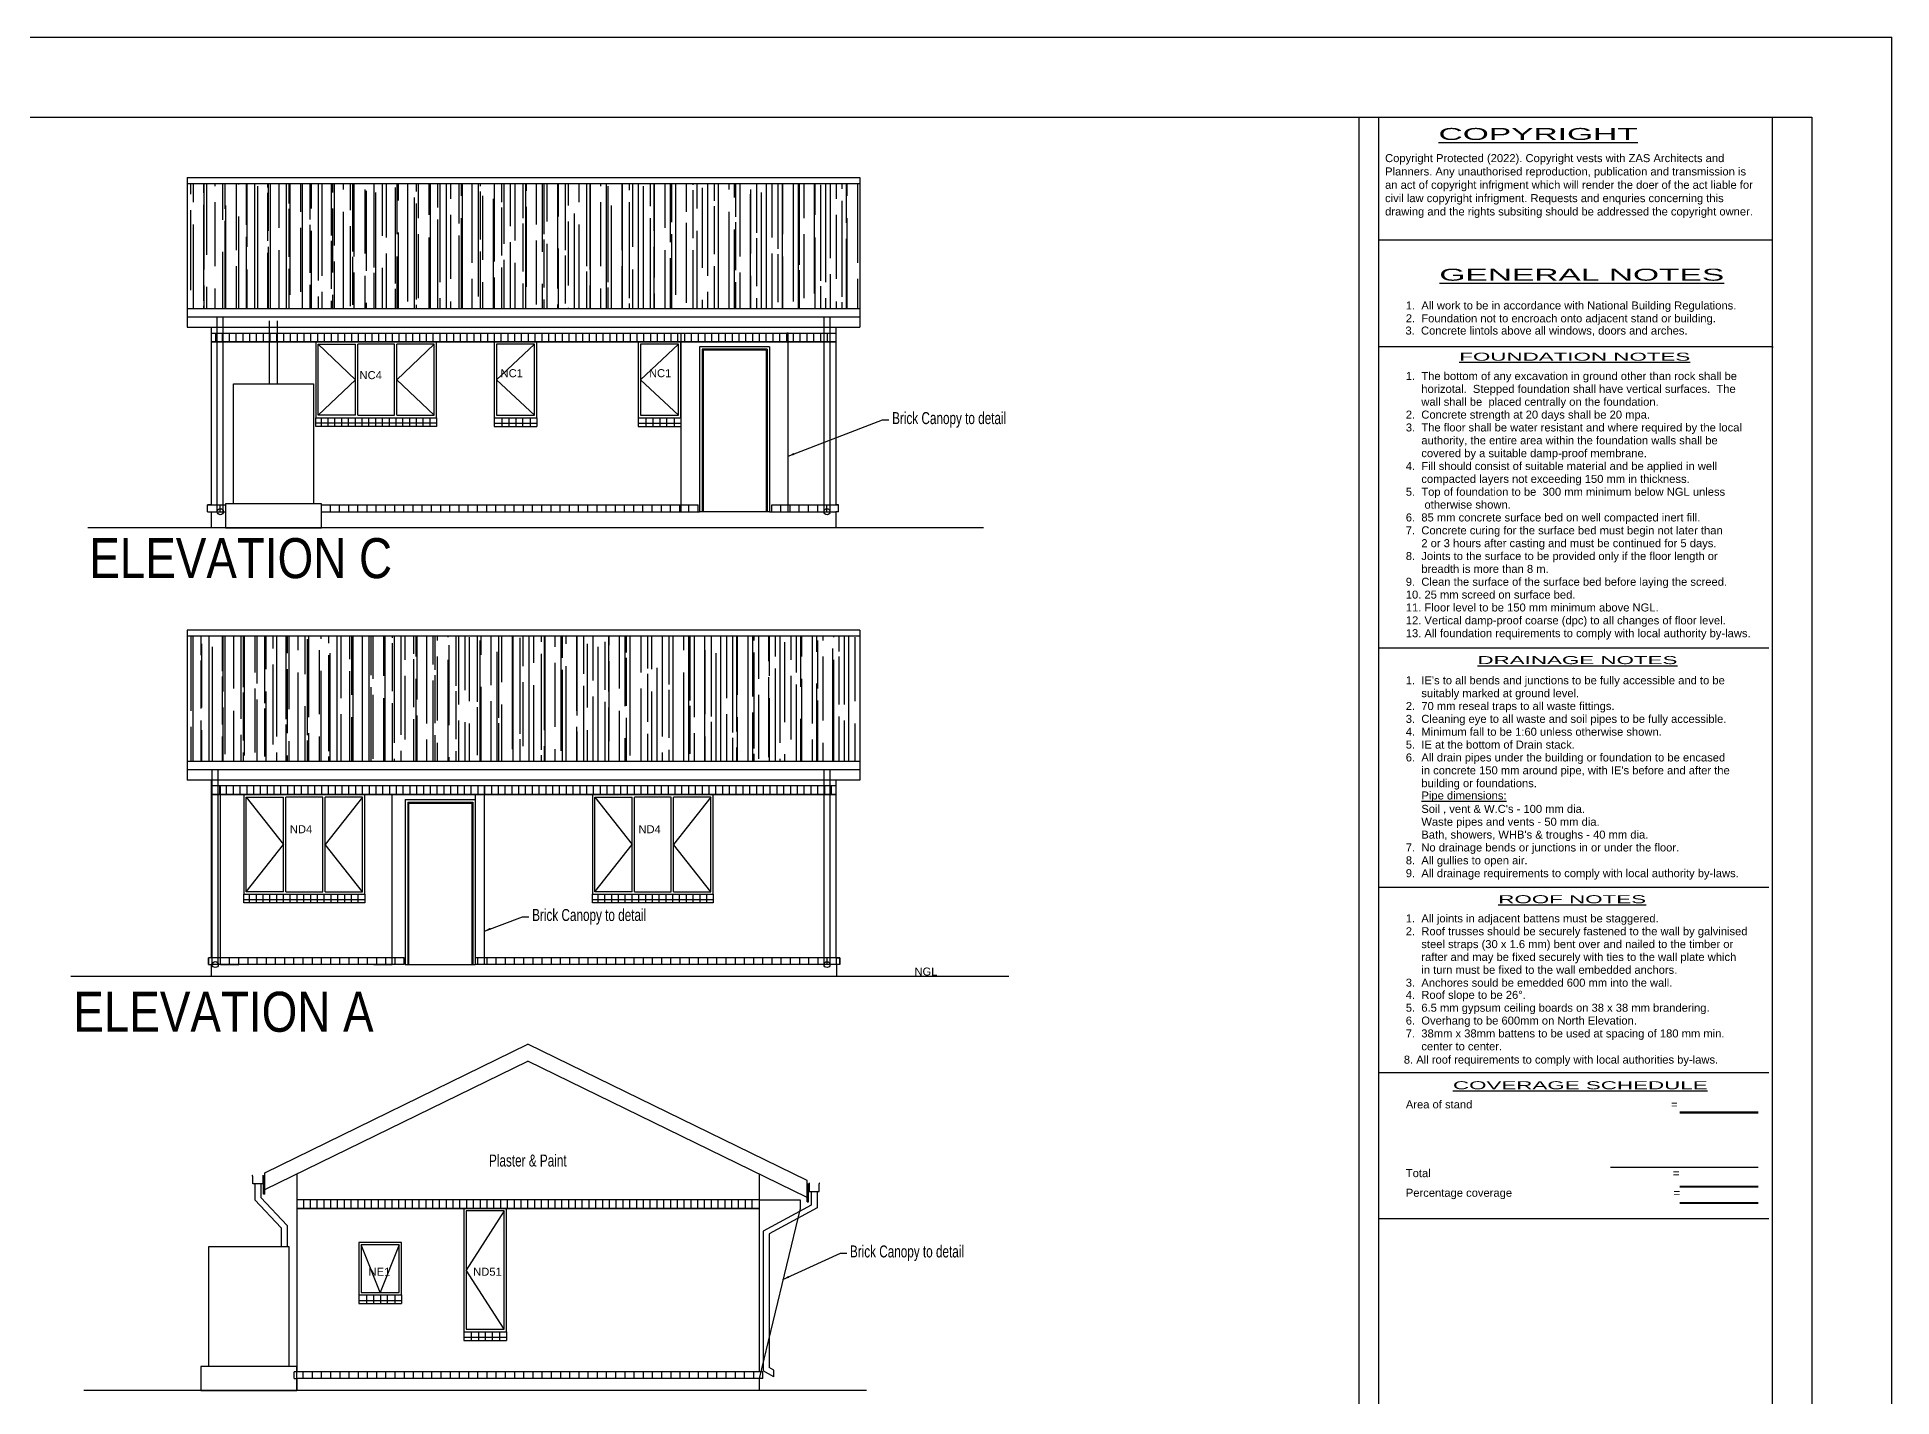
# Model space of a CAD drawing. Header units: millimetres. Extents: x 117 to 65811, y -976 to 29724.
# Drawn here: x 18919 to 42117, y 12723 to 29724 of the extents above; entities that cross this region are included whole.
import ezdxf

# ---------------------------------------------------------------- set-up
doc = ezdxf.new("R2010")
doc.units = ezdxf.units.MM
for name, color, linetype in [('2', 1, 'Continuous'), ('3', 2, 'Continuous'), ('BRICKONEDGE', 5, 'Continuous'), ('DIMS', 5, 'Continuous'), ('HATCH', 1, 'Continuous'), ('RAIN', 5, 'Continuous'), ('TEXT', 5, 'Continuous'), ('WALL', 1, 'Continuous'), ('WALLCOURSE', 40, 'Continuous'), ('WALLS', 1, 'Continuous')]:
    doc.layers.add(name, color=color, linetype=linetype)
doc.layers.get('WALLCOURSE').off()
doc.styles.add('AERIAL1-25', font='arial.ttf', dxfattribs={"height": 50})
doc.styles.add('COMPACT', font='arial.ttf', dxfattribs={"width": 0.7})
doc.styles.add('ROMANS', font='romans', dxfattribs={"height": 120})
doc.styles.add('style1', font='arial.ttf')
doc.dimstyles.new('AERIAL1-50', dxfattribs={"dimscale": 100, "dimtxt": 2.5, "dimasz": 0.8, "dimexe": 1, "dimexo": 2.5, "dimgap": 0.4, "dimtad": 1, "dimdec": 0, "dimzin": 0, "dimdsep": 46, "dimtxsty": 'COMPACT', "dimcen": 0.09, "dimadec": 0, "dimazin": 0, "dimtfac": 1, "dimtdec": 1, "dimtmove": 2, "dimatfit": 3, "dimfxl": 1, "dimtolj": 1, "dimtzin": 0, "dimarcsym": 0})

# ---------------------------------------------------------------- blocks, each defined once
blk = doc.blocks.new('LCNC1')
at = {"layer": '2', "color": 5}
blk.add_lwpolyline([(30, -30), (503, -30), (503, -919), (30, -919)], close=True, dxfattribs=at)
at = {"layer": '3'}
for p, q in [((0, -949), (0, 0)), ((0, 0), (533, 0)), ((533, 0), (533, -949)), ((30, -30), (503, -475)), ((30, -919), (503, -475))]:
    blk.add_line(p, q, dxfattribs=at)
at = {"layer": '3', "color": 5}
for p, q in [((0, -949), (0, -1059)), ((533, -1019), (0, -1019)), ((533, -1059), (0, -1059)), ((85, -949), (85, -1059)), ((178, -949), (178, -1059)), ((265, -949), (265, -1059)), ((350, -949), (350, -1059)), ((440, -949), (440, -1059)), ((533, -949), (533, -1059))]:
    blk.add_line(p, q, dxfattribs=at)
at = {"layer": '3', "color": 2}
blk.add_line((533, -949), (0, -949), dxfattribs=at)
blk = doc.blocks.new('LCND4')
at = {"layer": '2', "color": 5}
for p, q in [((30, -1215), (30, -30)), ((30, -30), (496, -30)), ((496, -1215), (496, -30)), ((1481, -30), (1015, -30)), ((1015, -1215), (1015, -30)), ((1481, -1215), (1481, -30)), ((496, -1215), (30, -1215)), ((1015, -1215), (1481, -1215))]:
    blk.add_line(p, q, dxfattribs=at)
at = {"layer": '3', "color": 5}
for p, q in [((30, -30), (496, -622.5)), ((526, -30), (985, -30)), ((526, -1215), (526, -30)), ((985, -1215), (985, -30)), ((1481, -30), (1015, -622.5)), ((30, -1215), (496, -622.5)), ((1481, -1215), (1015, -622.5)), ((0, -1245), (0, -1355)), ((0, -1315), (1511, -1315)), ((0, -1355), (1511, -1355)), ((85, -1245), (85, -1355)), ((170, -1245), (170, -1355)), ((255, -1245), (255, -1355)), ((340, -1245), (340, -1355)), ((425, -1245), (425, -1355)), ((510, -1245), (510, -1355)), ((985, -1215), (526, -1215)), ((595, -1245), (595, -1355)), ((680, -1245), (680, -1355)), ((765, -1245), (765, -1355)), ((850, -1245), (850, -1355)), ((935, -1245), (935, -1355)), ((1020, -1245), (1020, -1355)), ((1105, -1245), (1105, -1355)), ((1190, -1245), (1190, -1355)), ((1275, -1245), (1275, -1355)), ((1360, -1245), (1360, -1355)), ((1445, -1245), (1445, -1355)), ((1511, -1355), (1511, -1245))]:
    blk.add_line(p, q, dxfattribs=at)
at = {"layer": '3'}
blk.add_lwpolyline([(0, 0), (1511, 0), (1511, -1245), (0, -1245), (0, 0)], dxfattribs=at)
blk = doc.blocks.new('LCNE1')
at = {"layer": '2', "color": 5}
blk.add_lwpolyline([(30, -30), (503, -30), (503, -624), (30, -624)], close=True, dxfattribs=at)
at = {"layer": '3'}
for p, q in [((0, 0), (533, 0)), ((0, -654), (0, 0)), ((533, 0), (533, -654)), ((533, -654), (0, -654))]:
    blk.add_line(p, q, dxfattribs=at)
at = {"layer": '3', "color": 5}
for p, q in [((30, -30), (266, -624)), ((266, -624), (503, -30)), ((0, -654), (0, -764)), ((85, -654), (85, -764)), ((178, -654), (178, -764)), ((265, -654), (265, -764)), ((350, -654), (350, -764)), ((440, -654), (440, -764)), ((533, -654), (533, -764)), ((533, -724), (0, -724)), ((533, -764), (0, -764))]:
    blk.add_line(p, q, dxfattribs=at)
blk = doc.blocks.new('LCND51')
at = {"layer": '2', "color": 5}
blk.add_lwpolyline([(30, -30), (503, -30), (503, -1510), (30, -1510)], close=True, dxfattribs=at)
at = {"layer": '3'}
for p, q in [((0, -1540), (0, 0)), ((0, 0), (533, 0)), ((533, 0), (533, -1540)), ((533, -1540), (0, -1540))]:
    blk.add_line(p, q, dxfattribs=at)
at = {"layer": '3', "color": 5}
for p, q in [((30, -30), (503, -770)), ((30, -1510), (503, -770)), ((0, -1540), (0, -1650)), ((533, -1610), (0, -1610)), ((85, -1540), (85, -1650)), ((178, -1540), (178, -1650)), ((265, -1540), (265, -1650)), ((350, -1540), (350, -1650)), ((440, -1540), (440, -1650)), ((533, -1540), (533, -1650)), ((533, -1650), (0, -1650))]:
    blk.add_line(p, q, dxfattribs=at)
blk = doc.blocks.new('LCFRAME877')
at = {"layer": '3'}
for p, q in [((0, 0), (0, -2064)), ((0, 0), (877, 0)), ((877, 0), (877, -2064)), ((0, -2064), (877, -2064))]:
    blk.add_line(p, q, dxfattribs=at)
at = {"layer": '3', "color": 5}
for p, q in [((32, -32), (845, -32)), ((32, -32), (32, -2064)), ((44, -44), (833, -44)), ((44, -44), (44, -2064)), ((833, -44), (833, -2064)), ((845, -32), (845, -2064))]:
    blk.add_line(p, q, dxfattribs=at)
blk = doc.blocks.new('LNNC4')
at = {"layer": '2', "color": 5}
for p, q in [((30, -30), (496, -30)), ((30, -919), (30, -30)), ((496, -919), (496, -30)), ((1015, -919), (1015, -30)), ((1481, -30), (1015, -30)), ((1481, -919), (1481, -30)), ((496, -919), (30, -919)), ((1015, -919), (1481, -919))]:
    blk.add_line(p, q, dxfattribs=at)
at = {"layer": '3', "color": 5}
for p, q in [((30, -30), (496, -474.5)), ((526, -919), (526, -30)), ((526, -30), (985, -30)), ((985, -919), (985, -30)), ((1481, -30), (1015, -474.5)), ((30, -919), (496, -474.5)), ((1481, -919), (1015, -474.5)), ((985, -919), (526, -919)), ((0, -949), (0, -1059)), ((0, -1019), (1511, -1019)), ((0, -1059), (1511, -1059)), ((85, -949), (85, -1059)), ((170, -949), (170, -1059)), ((255, -949), (255, -1059)), ((340, -949), (340, -1059)), ((425, -949), (425, -1059)), ((510, -949), (510, -1059)), ((595, -949), (595, -1059)), ((680, -949), (680, -1059)), ((765, -949), (765, -1059)), ((850, -949), (850, -1059)), ((935, -949), (935, -1059)), ((1020, -949), (1020, -1059)), ((1105, -949), (1105, -1059)), ((1190, -949), (1190, -1059)), ((1275, -949), (1275, -1059)), ((1360, -949), (1360, -1059)), ((1445, -949), (1445, -1059)), ((1511, -1059), (1511, -949))]:
    blk.add_line(p, q, dxfattribs=at)
at = {"layer": '3'}
blk.add_lwpolyline([(0, 0), (1511, 0), (1511, -949), (0, -949), (0, 0)], dxfattribs=at)

msp = doc.modelspace()

# ---------------------------------------------------------------- hatches: boundary and pattern name
at = {"layer": 'HATCH'}
h = msp.add_hatch(dxfattribs=at)
h.set_pattern_fill('AR-RROOF', color=4, scale=200, angle=90, style=0)
h.set_pattern_definition([(90, (3558440.12, -1527520.47), (200, 440), [3000, -400, 1000, -200]), (90, (3558540.12, -1527254.47), (266, -200), [600, -66, 1200, -150]), (90, (3558610.12, -1527420.47), (134, 1040), [1600, -280, 800, -200])])
h.paths.add_polyline_path([(29211.1, 26329.6), (29211.1, 27893.3), (20798.1, 27893.3), (20798.1, 26329.6)])
h = msp.add_hatch(dxfattribs=at)
h.set_pattern_fill('AR-RROOF', color=4, scale=200, angle=90, style=0)
h.set_pattern_definition([(90, (3557872.15, -1527520.47), (200, 440), [3000, -400, 1000, -200]), (90, (3557972.15, -1527254.47), (266, -200), [600, -66, 1200, -150]), (90, (3558042.15, -1527420.47), (134, 1040), [1600, -280, 800, -200])])
h.paths.add_polyline_path([(29211.1, 20668.3), (29211.1, 22232), (20798.1, 22232), (20798.1, 20668.3)])

# ---------------------------------------------------------------- linework, layer by layer
at = {"color": 3, "linetype": 'Continuous'}
for p, q in [((1117.3, 28723.7), (41117.3, 28723.7)), ((41117.3, 28723.7), (41117.3, 1023.7)), ((41117.3, 28723.6), (41117.3, 1023.7))]:
    msp.add_line(p, q, dxfattribs=at)
at = {"color": 1, "linetype": 'Continuous'}
for p, q in [((35697.8, 28723.6), (35697.8, 3506.2)), ((40621.3, 28723.7), (40621.3, 3506.2)), ((40621.3, 27185.3), (35707.8, 27185.3)), ((40621.3, 25851), (35707.8, 25851)), ((40631.3, 25841), (40621.3, 25851))]:
    msp.add_line(p, q, dxfattribs=at)
for p, q in [((40578.5, 22085.3), (35707.8, 22085.3)), ((40578.5, 19091.1), (35707.8, 19091.1)), ((40578.5, 16774), (35707.8, 16774)), ((40578.5, 16774), (35787.5, 16774))]:
    msp.add_line(p, q)
at = {"color": 4}
for p, q in [((39464.4, 16286.2), (40444.4, 16286.2)), ((39464.4, 16276.2), (40444.4, 16276.2)), ((38599, 15596.5), (40444.4, 15596.5)), ((39464.4, 15357.1), (40444.4, 15357.1)), ((39464.4, 15347.1), (40444.4, 15347.1)), ((39464.4, 15154.8), (40444.4, 15154.8)), ((39464.4, 15144.8), (40444.4, 15144.8))]:
    msp.add_line(p, q, dxfattribs=at)
at = {"color": 0}
msp.add_line((40578.5, 14949.3), (35707.8, 14949.3), dxfattribs=at)
at = {"color": 3, "linetype": 'Continuous'}
msp.add_lwpolyline([(1117.3, 28723.7), (35451.6, 28723.7), (35451.6, 1023.7), (1117.3, 1023.7)], close=True, dxfattribs=at)
at = {"layer": 'BRICKONEDGE'}
for p, q in [((21098.1, 26024.2), (28911.1, 26024.2)), ((21154.6, 25914.2), (21154.6, 26024.2)), ((21239.6, 25914.2), (21239.6, 26024.2)), ((21324.6, 25914.2), (21324.6, 26024.2)), ((21409.6, 25914.2), (21409.6, 26024.2)), ((21494.6, 25914.2), (21494.6, 26024.2)), ((21579.6, 25914.2), (21579.6, 26024.2)), ((21664.6, 25914.2), (21664.6, 26024.2)), ((21749.6, 25914.2), (21749.6, 26024.2)), ((21834.6, 25914.2), (21834.6, 26024.2)), ((21919.6, 25914.2), (21919.6, 26024.2)), ((22004.6, 25914.2), (22004.6, 26024.2)), ((22089.6, 25914.2), (22089.6, 26024.2)), ((22089.6, 25914.2), (22089.6, 26024.2)), ((22174.6, 25914.2), (22174.6, 26024.2)), ((22259.6, 25914.2), (22259.6, 26024.2)), ((22344.6, 25914.2), (22344.6, 26024.2)), ((22429.6, 25914.2), (22429.6, 26024.2)), ((22514.6, 25914.2), (22514.6, 26024.2)), ((22599.6, 25914.2), (22599.6, 26024.2)), ((22684.6, 25914.2), (22684.6, 26024.2)), ((22769.6, 25914.2), (22769.6, 26024.2)), ((22854.6, 25914.2), (22854.6, 26024.2)), ((22854.6, 25914.2), (22854.6, 26024.2)), ((22939.6, 25914.2), (22939.6, 26024.2)), ((23024.6, 25914.2), (23024.6, 26024.2)), ((23109.6, 25914.2), (23109.6, 26024.2)), ((23194.6, 25914.2), (23194.6, 26024.2)), ((23279.6, 25914.2), (23279.6, 26024.2)), ((23364.6, 25914.2), (23364.6, 26024.2)), ((23449.6, 25914.2), (23449.6, 26024.2)), ((23534.6, 25914.2), (23534.6, 26024.2)), ((23619.6, 25914.2), (23619.6, 26024.2)), ((23704.6, 25914.2), (23704.6, 26024.2)), ((23789.6, 25914.2), (23789.6, 26024.2)), ((23874.6, 25914.2), (23874.6, 26024.2)), ((23959.6, 25914.2), (23959.6, 26024.2)), ((24044.6, 25914.2), (24044.6, 26024.2)), ((24129.6, 25914.2), (24129.6, 26024.2)), ((24214.6, 25914.2), (24214.6, 26024.2)), ((24299.6, 25914.2), (24299.6, 26024.2)), ((24384.6, 25914.2), (24384.6, 26024.2)), ((24469.6, 25914.2), (24469.6, 26024.2)), ((24554.6, 25914.2), (24554.6, 26024.2)), ((24639.6, 25914.2), (24639.6, 26024.2)), ((24724.6, 25914.2), (24724.6, 26024.2)), ((24809.6, 25914.2), (24809.6, 26024.2)), ((24894.6, 25914.2), (24894.6, 26024.2)), ((24979.6, 25914.2), (24979.6, 26024.2)), ((25064.6, 25914.2), (25064.6, 26024.2)), ((25149.6, 25914.2), (25149.6, 26024.2)), ((25234.6, 25914.2), (25234.6, 26024.2)), ((25319.6, 25914.2), (25319.6, 26024.2)), ((25404.6, 25914.2), (25404.6, 26024.2)), ((25489.6, 25914.2), (25489.6, 26024.2)), ((25574.6, 25914.2), (25574.6, 26024.2)), ((25659.6, 25914.2), (25659.6, 26024.2)), ((25744.6, 25914.2), (25744.6, 26024.2)), ((25829.6, 25914.2), (25829.6, 26024.2)), ((25914.6, 25914.2), (25914.6, 26024.2)), ((25999.6, 25914.2), (25999.6, 26024.2)), ((26084.6, 25914.2), (26084.6, 26024.2)), ((26169.6, 25914.2), (26169.6, 26024.2)), ((26254.6, 25914.2), (26254.6, 26024.2)), ((26339.6, 25914.2), (26339.6, 26024.2)), ((26424.6, 25914.2), (26424.6, 26024.2)), ((26509.6, 25914.2), (26509.6, 26024.2)), ((26594.6, 25914.2), (26594.6, 26024.2)), ((26679.6, 25914.2), (26679.6, 26024.2)), ((26764.6, 25914.2), (26764.6, 26024.2)), ((26849.6, 25914.2), (26849.6, 26024.2)), ((26934.6, 25914.2), (26934.6, 26024.2)), ((27019.6, 25914.2), (27019.6, 26024.2)), ((27104.6, 25914.2), (27104.6, 26024.2)), ((27189.6, 25914.2), (27189.6, 26024.2)), ((27274.6, 25914.2), (27274.6, 26024.2)), ((27359.6, 25914.2), (27359.6, 26024.2)), ((27444.6, 25914.2), (27444.6, 26024.2)), ((27529.6, 25914.2), (27529.6, 26024.2)), ((27614.6, 25914.2), (27614.6, 26024.2)), ((27699.6, 25914.2), (27699.6, 26024.2)), ((27784.6, 25914.2), (27784.6, 26024.2)), ((27869.6, 25914.2), (27869.6, 26024.2)), ((27954.6, 25914.2), (27954.6, 26024.2)), ((28039.6, 25914.2), (28039.6, 26024.2)), ((28124.6, 25914.2), (28124.6, 26024.2)), ((28209.6, 25914.2), (28209.6, 26024.2)), ((28294.6, 25914.2), (28294.6, 26024.2)), ((28379.6, 25914.2), (28379.6, 26024.2)), ((28464.6, 25914.2), (28464.6, 26024.2)), ((28549.6, 25914.2), (28549.6, 26024.2)), ((28634.6, 25914.2), (28634.6, 26024.2)), ((28719.6, 25914.2), (28719.6, 26024.2)), ((28804.6, 25914.2), (28804.6, 26024.2)), ((28911.1, 25914.2), (21098.1, 25914.2)), ((21098.1, 25914.2), (28911.1, 25914.2)), ((21098.1, 23874.2), (21051.2, 23874.2)), ((21051.2, 23789.2), (21051.2, 23874.2)), ((21051.2, 23789.2), (21051.2, 23874.2)), ((21051.2, 23874.2), (21277.7, 23874.2)), ((21051.2, 23789.2), (21098.1, 23789.2)), ((21098.1, 23789.2), (21277.7, 23789.2)), ((21207.1, 23789.2), (21207.1, 23874.2)), ((22477.7, 23874.2), (27187.1, 23874.2)), ((22477.7, 23789.2), (27187.1, 23789.2)), ((22587.1, 23789.2), (22587.1, 23874.2)), ((22702.1, 23789.2), (22702.1, 23874.2)), ((22817.1, 23789.2), (22817.1, 23874.2)), ((22932.1, 23789.2), (22932.1, 23874.2)), ((23047.1, 23789.2), (23047.1, 23874.2)), ((23162.1, 23789.2), (23162.1, 23874.2)), ((23277.1, 23789.2), (23277.1, 23874.2)), ((23392.1, 23789.2), (23392.1, 23874.2)), ((23507.1, 23789.2), (23507.1, 23874.2)), ((23622.1, 23789.2), (23622.1, 23874.2)), ((23737.1, 23789.2), (23737.1, 23874.2)), ((23852.1, 23789.2), (23852.1, 23874.2)), ((23967.1, 23789.2), (23967.1, 23874.2)), ((24082.1, 23789.2), (24082.1, 23874.2)), ((24197.1, 23789.2), (24197.1, 23874.2)), ((24312.1, 23789.2), (24312.1, 23874.2)), ((24427.1, 23789.2), (24427.1, 23874.2)), ((24542.1, 23789.2), (24542.1, 23874.2)), ((24657.1, 23789.2), (24657.1, 23874.2)), ((24772.1, 23789.2), (24772.1, 23874.2)), ((24887.1, 23789.2), (24887.1, 23874.2)), ((25002.1, 23789.2), (25002.1, 23874.2)), ((25117.1, 23789.2), (25117.1, 23874.2)), ((25232.1, 23789.2), (25232.1, 23874.2)), ((25347.1, 23789.2), (25347.1, 23874.2)), ((25347.1, 23789.2), (25347.1, 23874.2)), ((25462.1, 23789.2), (25462.1, 23874.2)), ((25577.1, 23789.2), (25577.1, 23874.2)), ((25692.1, 23789.2), (25692.1, 23874.2)), ((25807.1, 23789.2), (25807.1, 23874.2)), ((25922.1, 23789.2), (25922.1, 23874.2)), ((26037.1, 23789.2), (26037.1, 23874.2)), ((26152.1, 23789.2), (26152.1, 23874.2)), ((26267.1, 23789.2), (26267.1, 23874.2)), ((26382.1, 23789.2), (26382.1, 23874.2)), ((26497.1, 23789.2), (26497.1, 23874.2)), ((26612.1, 23789.2), (26612.1, 23874.2)), ((26727.1, 23789.2), (26727.1, 23874.2)), ((26842.1, 23789.2), (26842.1, 23874.2)), ((26957.1, 23789.2), (26957.1, 23874.2)), ((26971.1, 23789.2), (27204.1, 23789.2)), ((27072.1, 23789.2), (27072.1, 23874.2)), ((27187.1, 23789.2), (27187.1, 23874.2)), ((28081.1, 23789.2), (28311.1, 23789.2)), ((28107.1, 23874.2), (28944.2, 23874.2)), ((28107.1, 23789.2), (28107.1, 23874.2)), ((28107.1, 23789.2), (28911.1, 23789.2)), ((28222.1, 23789.2), (28222.1, 23874.2)), ((28337.1, 23789.2), (28337.1, 23874.2)), ((28452.1, 23789.2), (28452.1, 23874.2)), ((28567.1, 23789.2), (28567.1, 23874.2)), ((28682.1, 23789.2), (28682.1, 23874.2)), ((28797.1, 23789.2), (28797.1, 23874.2)), ((28944.2, 23874.2), (28911.1, 23874.2)), ((28944.2, 23789.2), (28911.1, 23789.2)), ((28944.2, 23789.2), (28944.2, 23874.2)), ((28911.1, 20362.9), (21098.1, 20362.9)), ((21098.1, 20252.9), (28911.1, 20252.9)), ((28911.1, 20252.9), (21098.1, 20252.9)), ((21204.6, 20252.9), (21204.6, 20362.9)), ((24514.1, 20362.9), (21213.1, 20362.9)), ((21289.6, 20252.9), (21289.6, 20362.9)), ((21374.6, 20252.9), (21374.6, 20362.9)), ((21443.1, 20252.9), (23132.1, 20252.9)), ((21459.6, 20252.9), (21459.6, 20362.9)), ((21544.6, 20252.9), (21544.6, 20362.9)), ((21629.6, 20252.9), (21629.6, 20362.9)), ((21714.6, 20252.9), (21714.6, 20362.9)), ((21799.6, 20252.9), (21799.6, 20362.9)), ((21884.6, 20252.9), (21884.6, 20362.9)), ((21969.6, 20252.9), (21969.6, 20362.9)), ((22054.6, 20252.9), (22054.6, 20362.9)), ((22139.6, 20252.9), (22139.6, 20362.9)), ((22224.6, 20252.9), (22224.6, 20362.9)), ((22309.6, 20252.9), (22309.6, 20362.9)), ((22394.6, 20252.9), (22394.6, 20362.9)), ((22479.6, 20252.9), (22479.6, 20362.9)), ((22564.6, 20252.9), (22564.6, 20362.9)), ((22649.6, 20252.9), (22649.6, 20362.9)), ((22734.6, 20252.9), (22734.6, 20362.9)), ((22819.6, 20252.9), (22819.6, 20362.9)), ((22904.6, 20252.9), (22904.6, 20362.9)), ((22989.6, 20252.9), (22989.6, 20362.9)), ((23074.6, 20252.9), (23074.6, 20362.9)), ((23159.6, 20252.9), (23159.6, 20362.9)), ((23244.6, 20252.9), (23244.6, 20362.9)), ((23329.6, 20252.9), (23329.6, 20362.9)), ((23362.1, 20252.9), (24399.1, 20252.9)), ((23414.6, 20252.9), (23414.6, 20362.9)), ((23499.6, 20252.9), (23499.6, 20362.9)), ((23584.6, 20252.9), (23584.6, 20362.9)), ((23669.6, 20252.9), (23669.6, 20362.9)), ((23754.6, 20252.9), (23754.6, 20362.9)), ((23839.6, 20252.9), (23839.6, 20362.9)), ((23924.6, 20252.9), (23924.6, 20362.9)), ((24009.6, 20252.9), (24009.6, 20362.9)), ((24094.6, 20252.9), (24094.6, 20362.9)), ((24179.6, 20252.9), (24179.6, 20362.9)), ((24264.6, 20252.9), (24264.6, 20362.9)), ((24349.6, 20252.9), (24349.6, 20362.9)), ((24434.6, 20252.9), (24434.6, 20362.9)), ((24519.6, 20252.9), (24519.6, 20362.9)), ((24604.6, 20252.9), (24604.6, 20362.9)), ((24689.6, 20252.9), (24689.6, 20362.9)), ((24774.6, 20252.9), (24774.6, 20362.9)), ((24859.6, 20252.9), (24859.6, 20362.9)), ((24944.6, 20252.9), (24944.6, 20362.9)), ((25029.6, 20252.9), (25029.6, 20362.9)), ((25114.6, 20252.9), (25114.6, 20362.9)), ((25199.6, 20252.9), (25199.6, 20362.9)), ((25284.6, 20252.9), (25284.6, 20362.9)), ((25369.6, 20252.9), (25369.6, 20362.9)), ((25454.6, 20252.9), (25454.6, 20362.9)), ((25539.6, 20252.9), (25539.6, 20362.9)), ((25624.6, 20252.9), (25624.6, 20362.9)), ((25709.6, 20252.9), (25709.6, 20362.9)), ((25794.6, 20252.9), (25794.6, 20362.9)), ((25879.6, 20252.9), (25879.6, 20362.9)), ((25964.6, 20252.9), (25964.6, 20362.9)), ((26049.6, 20252.9), (26049.6, 20362.9)), ((26134.6, 20252.9), (26134.6, 20362.9)), ((26219.6, 20252.9), (26219.6, 20362.9)), ((26304.6, 20252.9), (26304.6, 20362.9)), ((26389.6, 20252.9), (26389.6, 20362.9)), ((26474.6, 20252.9), (26474.6, 20362.9)), ((26559.6, 20252.9), (26559.6, 20362.9)), ((26644.6, 20252.9), (26644.6, 20362.9)), ((26729.6, 20252.9), (26729.6, 20362.9)), ((26814.6, 20252.9), (26814.6, 20362.9)), ((26899.6, 20252.9), (26899.6, 20362.9)), ((26984.6, 20252.9), (26984.6, 20362.9)), ((27069.6, 20252.9), (27069.6, 20362.9)), ((27154.6, 20252.9), (27154.6, 20362.9)), ((27154.6, 20252.9), (27154.6, 20362.9)), ((27239.6, 20252.9), (27239.6, 20362.9)), ((27324.6, 20252.9), (27324.6, 20362.9)), ((27409.6, 20252.9), (27409.6, 20362.9)), ((27494.6, 20252.9), (27494.6, 20362.9)), ((27579.6, 20252.9), (27579.6, 20362.9)), ((27664.6, 20252.9), (27664.6, 20362.9)), ((27749.6, 20252.9), (27749.6, 20362.9)), ((27834.6, 20252.9), (27834.6, 20362.9)), ((27919.6, 20252.9), (27919.6, 20362.9)), ((28004.6, 20252.9), (28004.6, 20362.9)), ((28089.6, 20252.9), (28089.6, 20362.9)), ((28174.6, 20252.9), (28174.6, 20362.9)), ((28174.6, 20252.9), (28174.6, 20362.9)), ((28259.6, 20252.9), (28259.6, 20362.9)), ((28344.6, 20252.9), (28344.6, 20362.9)), ((28429.6, 20252.9), (28429.6, 20362.9)), ((28514.6, 20252.9), (28514.6, 20362.9)), ((28599.6, 20252.9), (28599.6, 20362.9)), ((28684.6, 20252.9), (28684.6, 20362.9)), ((28769.6, 20252.9), (28769.6, 20362.9)), ((28854.6, 20252.9), (28854.6, 20362.9)), ((23512.1, 18212.9), (21064.9, 18212.9)), ((21064.9, 18212.9), (21064.9, 18127.9)), ((21098.1, 18212.9), (21064.9, 18212.9)), ((21064.9, 18127.9), (21064.9, 18212.9)), ((21064.9, 18127.9), (21098.1, 18127.9)), ((21064.9, 18127.9), (21098.1, 18127.9)), ((23512.1, 18127.9), (21098.1, 18127.9)), ((21212.1, 18127.9), (21212.1, 18212.9)), ((21212.1, 18127.9), (21442.1, 18127.9)), ((21327.1, 18127.9), (21327.1, 18212.9)), ((21442.1, 18127.9), (21442.1, 18212.9)), ((21557.1, 18127.9), (21557.1, 18212.9)), ((21672.1, 18127.9), (21672.1, 18212.9)), ((21787.1, 18127.9), (21787.1, 18212.9)), ((21902.1, 18127.9), (21902.1, 18212.9)), ((22017.1, 18127.9), (22017.1, 18212.9)), ((22132.1, 18127.9), (22132.1, 18212.9)), ((22247.1, 18127.9), (22247.1, 18212.9)), ((22362.1, 18127.9), (22362.1, 18212.9)), ((22477.1, 18127.9), (22477.1, 18212.9)), ((22592.1, 18127.9), (22592.1, 18212.9)), ((22707.1, 18127.9), (22707.1, 18212.9)), ((22822.1, 18127.9), (22822.1, 18212.9)), ((22937.1, 18127.9), (22937.1, 18212.9)), ((23052.1, 18127.9), (23052.1, 18212.9)), ((23132.1, 18127.9), (23362.1, 18127.9)), ((23167.1, 18127.9), (23167.1, 18212.9)), ((23282.1, 18127.9), (23282.1, 18212.9)), ((23397.1, 18127.9), (23397.1, 18212.9)), ((23512.1, 18127.9), (23512.1, 18212.9)), ((28957.9, 18212.9), (24399.1, 18212.9)), ((28911.1, 18127.9), (24399.1, 18127.9)), ((24432.1, 18127.9), (24432.1, 18212.9)), ((24662.1, 18212.9), (24547.1, 18212.9)), ((24547.1, 18127.9), (24547.1, 18212.9)), ((24662.1, 18127.9), (24662.1, 18212.9)), ((24662.1, 18127.9), (24662.1, 18212.9)), ((24777.1, 18127.9), (24777.1, 18212.9)), ((24892.1, 18127.9), (24892.1, 18212.9)), ((25007.1, 18127.9), (25007.1, 18212.9)), ((25122.1, 18127.9), (25122.1, 18212.9)), ((25237.1, 18127.9), (25237.1, 18212.9)), ((25352.1, 18127.9), (25352.1, 18212.9)), ((25467.1, 18127.9), (25467.1, 18212.9)), ((25582.1, 18127.9), (25582.1, 18212.9)), ((25697.1, 18127.9), (25697.1, 18212.9)), ((25812.1, 18127.9), (25812.1, 18212.9)), ((25927.1, 18127.9), (25927.1, 18212.9)), ((26042.1, 18127.9), (26042.1, 18212.9)), ((26157.1, 18127.9), (26157.1, 18212.9)), ((26272.1, 18127.9), (26272.1, 18212.9)), ((26387.1, 18127.9), (26387.1, 18212.9)), ((26502.1, 18127.9), (26502.1, 18212.9)), ((26617.1, 18127.9), (26617.1, 18212.9)), ((26732.1, 18127.9), (26732.1, 18212.9)), ((26847.1, 18127.9), (26847.1, 18212.9)), ((26962.1, 18127.9), (26962.1, 18212.9)), ((27077.1, 18127.9), (27077.1, 18212.9)), ((27192.1, 18127.9), (27192.1, 18212.9)), ((27307.1, 18127.9), (27307.1, 18212.9)), ((27422.1, 18127.9), (27422.1, 18212.9)), ((27537.1, 18127.9), (27537.1, 18212.9)), ((27652.1, 18127.9), (27652.1, 18212.9)), ((27767.1, 18127.9), (27767.1, 18212.9)), ((27882.1, 18127.9), (27882.1, 18212.9)), ((27997.1, 18127.9), (27997.1, 18212.9)), ((28112.1, 18127.9), (28112.1, 18212.9)), ((28227.1, 18127.9), (28227.1, 18212.9)), ((28342.1, 18127.9), (28342.1, 18212.9)), ((28457.1, 18127.9), (28457.1, 18212.9)), ((28572.1, 18127.9), (28572.1, 18212.9)), ((28687.1, 18127.9), (28687.1, 18212.9)), ((28802.1, 18127.9), (28802.1, 18212.9)), ((28911.1, 18212.9), (28957.9, 18212.9)), ((28957.9, 18127.9), (28911.1, 18127.9)), ((28957.9, 18127.9), (28911.1, 18127.9)), ((28917.1, 18127.9), (28917.1, 18212.9)), ((28957.9, 18212.9), (28957.9, 18127.9)), ((28957.9, 18127.9), (28957.9, 18212.9)), ((28957.9, 18127.9), (28957.9, 18212.9)), ((27950.9, 15187.6), (22165.9, 15187.6)), ((22253.4, 15077.6), (22253.4, 15187.6)), ((22338.4, 15077.6), (22338.4, 15187.6)), ((22423.4, 15077.6), (22423.4, 15187.6)), ((22508.4, 15077.6), (22508.4, 15187.6)), ((22593.4, 15077.6), (22593.4, 15187.6)), ((22678.4, 15077.6), (22678.4, 15187.6)), ((22763.4, 15077.6), (22763.4, 15187.6)), ((22848.4, 15077.6), (22848.4, 15187.6)), ((22933.4, 15077.6), (22933.4, 15187.6)), ((23018.4, 15077.6), (23018.4, 15187.6)), ((23103.4, 15077.6), (23103.4, 15187.6)), ((23188.4, 15077.6), (23188.4, 15187.6)), ((23273.4, 15077.6), (23273.4, 15187.6)), ((23358.4, 15077.6), (23358.4, 15187.6)), ((23443.4, 15077.6), (23443.4, 15187.6)), ((23528.4, 15077.6), (23528.4, 15187.6)), ((23613.4, 15077.6), (23613.4, 15187.6)), ((23698.4, 15077.6), (23698.4, 15187.6)), ((23783.4, 15077.6), (23783.4, 15187.6)), ((23868.4, 15077.6), (23868.4, 15187.6)), ((23953.4, 15077.6), (23953.4, 15187.6)), ((24038.4, 15077.6), (24038.4, 15187.6)), ((24123.4, 15077.6), (24123.4, 15187.6)), ((24208.4, 15077.6), (24208.4, 15187.6)), ((24293.4, 15077.6), (24293.4, 15187.6)), ((24378.4, 15077.6), (24378.4, 15187.6)), ((24463.4, 15077.6), (24463.4, 15187.6)), ((24548.4, 15077.6), (24548.4, 15187.6)), ((24633.4, 15077.6), (24633.4, 15187.6)), ((24718.4, 15077.6), (24718.4, 15187.6)), ((24803.4, 15077.6), (24803.4, 15187.6)), ((24888.4, 15077.6), (24888.4, 15187.6)), ((24973.4, 15077.6), (24973.4, 15187.6)), ((25058.4, 15077.6), (25058.4, 15187.6)), ((25143.4, 15077.6), (25143.4, 15187.6)), ((25228.4, 15077.6), (25228.4, 15187.6)), ((25313.4, 15077.6), (25313.4, 15187.6)), ((25398.4, 15077.6), (25398.4, 15187.6)), ((25483.4, 15077.6), (25483.4, 15187.6)), ((25568.4, 15077.6), (25568.4, 15187.6)), ((25653.4, 15077.6), (25653.4, 15187.6)), ((25738.4, 15077.6), (25738.4, 15187.6)), ((25823.4, 15077.6), (25823.4, 15187.6)), ((25908.4, 15077.6), (25908.4, 15187.6)), ((25993.4, 15077.6), (25993.4, 15187.6)), ((26078.4, 15077.6), (26078.4, 15187.6)), ((26163.4, 15077.6), (26163.4, 15187.6)), ((26248.4, 15077.6), (26248.4, 15187.6)), ((26333.4, 15077.6), (26333.4, 15187.6)), ((26418.4, 15077.6), (26418.4, 15187.6)), ((26503.4, 15077.6), (26503.4, 15187.6)), ((26588.4, 15077.6), (26588.4, 15187.6)), ((26673.4, 15077.6), (26673.4, 15187.6)), ((26758.4, 15077.6), (26758.4, 15187.6)), ((26843.4, 15077.6), (26843.4, 15187.6)), ((26928.4, 15077.6), (26928.4, 15187.6)), ((27013.4, 15077.6), (27013.4, 15187.6)), ((27098.4, 15077.6), (27098.4, 15187.6)), ((27183.4, 15077.6), (27183.4, 15187.6)), ((27268.4, 15077.6), (27268.4, 15187.6)), ((27353.4, 15077.6), (27353.4, 15187.6)), ((27438.4, 15077.6), (27438.4, 15187.6)), ((27523.4, 15077.6), (27523.4, 15187.6)), ((27608.4, 15077.6), (27608.4, 15187.6)), ((27693.4, 15077.6), (27693.4, 15187.6)), ((27778.4, 15077.6), (27778.4, 15187.6)), ((27863.4, 15077.6), (27863.4, 15187.6)), ((22165.9, 15077.6), (27950.9, 15077.6)), ((27950.9, 15077.6), (22165.9, 15077.6)), ((27997.8, 13037.6), (22132.8, 13037.6)), ((22132.8, 12952.6), (22132.8, 13037.6)), ((22247.8, 12952.6), (22247.8, 13037.6)), ((22362.8, 12952.6), (22362.8, 13037.6)), ((22477.8, 12952.6), (22477.8, 13037.6)), ((22592.8, 12952.6), (22592.8, 13037.6)), ((22707.8, 12952.6), (22707.8, 13037.6)), ((22822.8, 12952.6), (22822.8, 13037.6)), ((22937.8, 12952.6), (22937.8, 13037.6)), ((23052.8, 12952.6), (23052.8, 13037.6)), ((23167.8, 12952.6), (23167.8, 13037.6)), ((23282.8, 12952.6), (23282.8, 13037.6)), ((23397.8, 12952.6), (23397.8, 13037.6)), ((23512.8, 12952.6), (23512.8, 13037.6)), ((23627.8, 12952.6), (23627.8, 13037.6)), ((23742.8, 12952.6), (23742.8, 13037.6)), ((23857.8, 12952.6), (23857.8, 13037.6)), ((23972.8, 12952.6), (23972.8, 13037.6)), ((24087.8, 12952.6), (24087.8, 13037.6)), ((24202.8, 12952.6), (24202.8, 13037.6)), ((24317.8, 12952.6), (24317.8, 13037.6)), ((24432.8, 12952.6), (24432.8, 13037.6)), ((24547.8, 12952.6), (24547.8, 13037.6)), ((24662.8, 12952.6), (24662.8, 13037.6)), ((24777.8, 12952.6), (24777.8, 13037.6)), ((24892.8, 12952.6), (24892.8, 13037.6)), ((25122.8, 13037.6), (25007.8, 13037.6)), ((25007.8, 12952.6), (25007.8, 13037.6)), ((25122.8, 12952.6), (25122.8, 13037.6)), ((25122.8, 12952.6), (25122.8, 13037.6)), ((25237.8, 12952.6), (25237.8, 13037.6)), ((25352.8, 12952.6), (25352.8, 13037.6)), ((25467.8, 12952.6), (25467.8, 13037.6)), ((25582.8, 12952.6), (25582.8, 13037.6)), ((25697.8, 12952.6), (25697.8, 13037.6)), ((25812.8, 12952.6), (25812.8, 13037.6)), ((25927.8, 12952.6), (25927.8, 13037.6)), ((26042.8, 12952.6), (26042.8, 13037.6)), ((26157.8, 12952.6), (26157.8, 13037.6)), ((26272.8, 12952.6), (26272.8, 13037.6)), ((26387.8, 12952.6), (26387.8, 13037.6)), ((26502.8, 12952.6), (26502.8, 13037.6)), ((26617.8, 12952.6), (26617.8, 13037.6)), ((26732.8, 12952.6), (26732.8, 13037.6)), ((26847.8, 12952.6), (26847.8, 13037.6)), ((26962.8, 12952.6), (26962.8, 13037.6)), ((27077.8, 12952.6), (27077.8, 13037.6)), ((27192.8, 12952.6), (27192.8, 13037.6)), ((27307.8, 12952.6), (27307.8, 13037.6)), ((27422.8, 12952.6), (27422.8, 13037.6)), ((27537.8, 12952.6), (27537.8, 13037.6)), ((27652.8, 12952.6), (27652.8, 13037.6)), ((27767.8, 12952.6), (27767.8, 13037.6)), ((27882.8, 12952.6), (27882.8, 13037.6)), ((27997.8, 12952.6), (27997.8, 13037.6)), ((27997.8, 12952.6), (27997.8, 13037.6)), ((22132.8, 12952.6), (22165.9, 12952.6)), ((27950.9, 12952.6), (22165.9, 12952.6)), ((27997.8, 12952.6), (27950.9, 12952.6))]:
    msp.add_line(p, q, dxfattribs=at)
at = {"layer": 'BRICKONEDGE', "color": 2}
for p in [(26971.1, 26024.2), (28311.1, 26024.2)]:
    msp.add_line(p, (28294.6, 26024.2), dxfattribs=at)
at = {"layer": 'DEFPOINTS', "color": 2, "linetype": 'Continuous'}
for p in [(117.3, 29723.7), (117.3, 29723.7), (42117.3, -976.3)]:
    msp.add_line(p, (42117.3, 29723.7), dxfattribs=at)
at = {"layer": 'RAIN', "color": 2}
for p, q in [((21173.1, 23789.2), (21173.1, 26224.6)), ((21248.1, 23789.2), (21248.1, 26224.6)), ((28761.1, 23789.2), (28761.1, 26224.6)), ((28836.1, 23789.2), (28836.1, 26224.6)), ((21110.3, 18127.9), (21110.3, 20563.3)), ((21185.3, 18127.9), (21185.3, 20563.3)), ((28761.1, 18127.9), (28761.1, 20563.3)), ((28836.1, 18127.9), (28836.1, 20563.3)), ((21612.2, 15492.9), (21617.2, 15492.9)), ((21612.2, 15482.9), (21612.2, 15492.9)), ((21617.2, 15482.9), (21612.2, 15482.9)), ((21617.2, 15387.9), (21617.2, 15482.9)), ((21742.2, 15387.9), (21617.2, 15387.9)), ((21642.2, 15387.9), (21642.2, 15185.4)), ((21717.2, 15387.9), (21717.2, 15216.4)), ((28574.7, 15398.8), (28574.7, 15290.4)), ((28704.7, 15395.4), (28699.7, 15395.4)), ((28699.7, 15385.4), (28704.7, 15385.4)), ((28699.7, 15290.4), (28699.7, 15385.4)), ((28704.7, 15385.4), (28704.7, 15395.4)), ((21642.2, 15185.4), (21971.4, 14835.4)), ((21717.2, 15216.4), (22046.4, 14866.5)), ((28599.7, 15118.9), (28000.9, 14792.7)), ((28674.7, 15087.8), (28075.9, 14761.6)), ((28574.7, 15290.4), (28699.7, 15290.4)), ((28599.7, 15290.4), (28599.7, 15118.9)), ((28674.7, 15290.4), (28674.7, 15087.8)), ((22046.4, 14866.5), (22046.4, 14602.6)), ((21971.4, 14835.4), (21971.4, 14602.6)), ((28000.9, 14792.7), (28000.9, 13048.1)), ((28075.9, 14761.6), (28075.9, 13091.4)), ((28133.6, 12971.5), (28000.9, 13048.1)), ((28133.6, 13058.1), (28075.9, 13091.4)), ((28133.6, 12971.5), (28133.6, 13058.1))]:
    msp.add_line(p, q, dxfattribs=at)
at = {"layer": 'WALL'}
for p, q in [((20798.1, 27968.3), (29211.1, 27968.3)), ((20798.1, 27968.3), (20798.1, 26095.2)), ((20798.1, 27893.3), (29211.1, 27893.3)), ((29211.1, 27968.3), (29211.1, 26095.2)), ((20798.1, 26329.6), (29211.1, 26329.6)), ((20798.1, 26224.6), (29211.1, 26224.6)), ((20798.1, 26095.2), (29211.1, 26095.2)), ((21098.1, 26095.2), (21098.1, 23874.2)), ((28911.1, 26095.2), (28911.1, 23874.2)), ((29211.1, 22307), (20798.1, 22307)), ((20798.1, 22307), (20798.1, 20433.9)), ((29211.1, 22307), (29211.1, 20433.9)), ((29211.1, 22232), (20798.1, 22232)), ((29211.1, 20668.3), (20798.1, 20668.3)), ((29211.1, 20563.3), (20798.1, 20563.3)), ((29211.1, 20433.9), (20798.1, 20433.9)), ((21098.1, 20433.9), (21098.1, 18212.9)), ((21098.1, 20433.9), (21098.1, 18212.9)), ((28911.1, 20433.9), (28911.1, 18212.9)), ((21765.9, 15525.8), (25058.4, 17131.6)), ((28550.9, 15428.2), (25058.4, 17131.6)), ((22165.9, 15509.5), (22165.9, 13037.6)), ((27950.9, 15509.5), (27950.9, 13037.6))]:
    msp.add_line(p, q, dxfattribs=at)
at = {"layer": 'WALL', "color": 2}
for p, q in [((26971.1, 26024.2), (26971.1, 23789.2)), ((28311.1, 23789.2), (28311.1, 26024.2))]:
    msp.add_line(p, q, dxfattribs=at)
at = {"layer": 'WALL', "color": 3}
for p, q in [((30754.6, 23589.2), (19552.2, 23589.2)), ((31073.6, 17977.9), (19339.3, 17977.9)), ((29294.2, 12802.6), (19503, 12802.6))]:
    msp.add_line(p, q, dxfattribs=at)
at = {"layer": 'WALLS'}
for p, q in [((21827.7, 25389.2), (21827.7, 26174.6)), ((21927.7, 25389.2), (21927.7, 26174.6)), ((21377.7, 23889.2), (21377.7, 25389.2)), ((21377.7, 25389.2), (22377.7, 25389.2)), ((22377.7, 25389.2), (22377.7, 23889.2)), ((21098.1, 23789.2), (21098.1, 23589.2)), ((22477.7, 23889.2), (21277.7, 23889.2)), ((21277.7, 23889.2), (21277.7, 23589.2)), ((22477.7, 23589.2), (22477.7, 23889.2)), ((28911.1, 23789.2), (28911.1, 23589.2)), ((21277.7, 23589.2), (22477.7, 23589.2)), ((21098.1, 18127.9), (21098.1, 17977.9)), ((28917.1, 18127.9), (28917.1, 17977.9)), ((21065.9, 14602.6), (22065.9, 14602.6)), ((21065.9, 13102.6), (21065.9, 14602.6)), ((22065.9, 14602.6), (22065.9, 13102.6)), ((22165.9, 13102.6), (20965.9, 13102.6)), ((20965.9, 13102.6), (20965.9, 12802.6)), ((22165.9, 12802.6), (22165.9, 13102.6)), ((20965.9, 12802.6), (22165.9, 12802.6))]:
    msp.add_line(p, q, dxfattribs=at)
at = {"layer": 'WALLS', "color": 2}
for p, q in [((21212.1, 18128), (21213.1, 20362.9)), ((23362.1, 18127.9), (23362.1, 20252.9)), ((24399.1, 20252.9), (24399.1, 18127.9)), ((24514.1, 18127.9), (24514.1, 20362.9)), ((21742.2, 15496.4), (21742.2, 15387.9)), ((21765.9, 15483.5), (21765.9, 15525.8)), ((28550.9, 15386), (28550.9, 15428.2)), ((27950.9, 15187.6), (28460.9, 15187.6)), ((28460.9, 15187.6), (28460.9, 15077.6)), ((28460.9, 15077.6), (27950.9, 12952.6))]:
    msp.add_line(p, q, dxfattribs=at)
at = {"layer": 'WALLS', "color": 5}
for p, q in [((21765.9, 15314.4), (25058.4, 16920.2)), ((28550.9, 15216.8), (25058.4, 16920.2)), ((21750.9, 15258.5), (21750.9, 15483.5)), ((21765.9, 15483.5), (21750.9, 15483.5)), ((21765.9, 15258.5), (21765.9, 15483.5)), ((21765.9, 15316.1), (21765.9, 15431.1)), ((21765.9, 15316.1), (21765.9, 15431.1)), ((28550.9, 15161), (28550.9, 15386)), ((28550.9, 15386), (28565.9, 15386)), ((28550.9, 15218.5), (28550.9, 15333.5)), ((28550.9, 15218.5), (28550.9, 15333.5)), ((28565.9, 15161), (28565.9, 15386)), ((21765.9, 15258.5), (21750.9, 15258.5)), ((28550.9, 15161), (28565.9, 15161))]:
    msp.add_line(p, q, dxfattribs=at)
at = {"layer": 'WALLS', "color": 3}
for p, q in [((22165.9, 12952.6), (22165.9, 12802.6)), ((27950.9, 12952.6), (27950.9, 12802.6))]:
    msp.add_line(p, q, dxfattribs=at)
at = {"layer": 'WALLS', "color": 2}
for centre in [(21210.6, 23789.2), (28798.6, 23789.2), (21147.8, 18127.9), (28798.6, 18127.9)]:
    msp.add_circle(centre, 37.5, dxfattribs=at)

# ---------------------------------------------------------------- block references
at = {"layer": 'WALLCOURSE', "xscale": -1}
msp.add_blockref('LCND51', (24788.9, 15077.6), dxfattribs=at)
at = {"layer": 'WALLS', "xscale": -1}
for name, p in [('LNNC4', (23915.6, 25914.2)), ('LCNC1', (25170.1, 25914.2)), ('LCNC1', (26971.1, 25914.2)), ('LCFRAME877', (28081.1, 25853.2)), ('LCND4', (23017.1, 20252.9)), ('LCND4', (27376.6, 20252.9))]:
    msp.add_blockref(name, p, dxfattribs=at)
at = {"layer": 'WALLS', "color": 2}
msp.add_blockref('LCFRAME877', (23522.1, 20191.9), dxfattribs=at)
at = {"layer": 'WALLS', "color": 2, "xscale": -1}
msp.add_blockref('LCNE1', (23477.4, 14652.6), dxfattribs=at)

# ---------------------------------------------------------------- texts
at = {"color": 4, "style": 'style1', "width": 2}
for s, height, p in [('%%UCOPYRIGHT', 150, (36447.2, 28437.5)), ('%%UGENERAL NOTES', 150, (36457.2, 26678.3)), ('%%uFOUNDATION NOTES', 100.077, (36706.7, 25677.9)), ('%%uDRAINAGE NOTES', 100.077, (36933.9, 21884.7)), ('%%UROOF NOTES', 100.077, (37194.4, 18894.7)), ('%%uCOVERAGE SCHEDULE', 100.077, (36627.4, 16568.9))]:
    msp.add_text(s, height=height, dxfattribs=at).set_placement(p)
at = {"color": 4, "style": 'style1'}
for s, p in [('2.  Foundation not to encroach onto adjacent stand or building.', (36037.7, 26157.5)), ('1.  All work to be in accordance with National Building Regulations.', (36037.7, 26318.3)), ('3.  Concrete lintols above all windows, doors and arches.', (36033.6, 26004.7)), ('1.  The bottom of any excavation in ground other than rock shall be ', (36037.7, 25436.3)), ('     horizotal.  Stepped foundation shall have vertical surfaces.  The', (36037.7, 25275.5)), ('2.  Concrete strength at 20 days shall be 20 mpa.', (36037.7, 24954)), ('     wall shall be  placed centrally on the foundation.', (36037.7, 25114.7)), ('3.  The floor shall be water resistant and where required by the local', (36037.7, 24793.2)), ('     authority, the entire area within the foundation walls shall be ', (36037.7, 24632.4)), ('4.  Fill should consist of suitable material and be applied in well', (36037.7, 24310.9)), ('     covered by a suitable damp-proof membrane.', (36037.7, 24471.7)), ('     compacted layers not exceeding 150 mm in thickness.', (36037.7, 24150.1)), ('5.  Top of foundation to be  300 mm minimum below NGL unless', (36037.7, 23989.4)), ('      otherwise shown.', (36037.7, 23828.6)), ('6.  85 mm concrete surface bed on well compacted inert fill.', (36037.7, 23667.8)), ('7.  Concrete curing for the surface bed must begin not later than', (36037.7, 23507.1)), ('     2 or 3 hours after casting and must be continued for 5 days.', (36037.7, 23346.3)), ('8.  Joints to the surface to be provided only if the floor length or', (36037.7, 23185.5)), ('9.  Clean the surface of the surface bed before laying the screed.', (36037.7, 22864)), ('     breadth is more than 8 m.', (36037.7, 23024.8)), ('10. 25 mm screed on surface bed.', (36037.7, 22703.2)), ('11. Floor level to be 150 mm minimum above NGL.', (36037.7, 22542.5)), ('12. Vertical damp-proof coarse (dpc) to all changes of floor level.', (36037.7, 22381.7)), ('13. All foundation requirements to comply with local authority by-laws.', (36037.7, 22220.9)), ("1.  IE's to all bends and junctions to be fully accessible and to be ", (36037.7, 21631.9)), ('     suitably marked at ground level.', (36037.7, 21471.1)), ('2.  70 mm reseal traps to all waste fittings.', (36037.7, 21310.4)), ('3.  Cleaning eye to all waste and soil pipes to be fully accessible.', (36037.7, 21149.6)), ('4.  Minimum fall to be 1:60 unless otherwise shown.', (36037.7, 20988.9)), ('5.  IE at the bottom of Drain stack.', (36037.7, 20828.1)), ('6.  All drain pipes under the building or foundation to be encased', (36037.7, 20667.3)), ('     building or foundations.', (36037.7, 20345.8)), ("     in concrete 150 mm around pipe, with IE's before and after the ", (36037.7, 20506.6)), ('    %%uPipe dimensions:', (36078.2, 20191.8)), ('     Waste pipes and vents - 50 mm dia.', (36037.7, 19863.5)), ("     Soil , vent & W.C's - 100 mm dia.", (36037.7, 20024.3)), ("     Bath, showers, WHB's & troughs - 40 mm dia.", (36037.7, 19702.7)), ('8.  All gullies to open air.', (36037.7, 19381.2)), ('7.  No drainage bends or junctions in or under the floor.', (36037.7, 19542)), ('9.  All drainage requirements to comply with local authority by-laws.', (36037.7, 19220.4)), ('2.  Roof trusses should be securely fastened to the wall by galvinised', (36037.6, 18494.4)), ('1.  All joints in adjacent battens must be staggered.', (36037.6, 18655.2)), ('     steel straps (30 x 1.6 mm) bent over and nailed to the timber or', (36037.6, 18333.6)), ('     rafter and may be fixed securely with ties to the wall plate which', (36037.6, 18172.9)), ('     in turn must be fixed to the wall embedded anchors.', (36037.6, 18012.1)), ('3.  Anchores sould be emedded 600 mm into the wall.', (36037.6, 17851.3)), ('4.  Roof slope to be 26%%d.', (36037.6, 17699.1)), ('5.  6.5 mm gypsum ceiling boards on 38 x 38 mm brandering.', (36037.6, 17538.3)), ('6.  Overhang to be 600mm on North Elevation.', (36037.6, 17377.5)), ('7.  38mm x 38mm battens to be used at spacing of 180 mm min.', (36037.6, 17216.8)), ('8. All roof requirements to comply with local authorities by-laws.', (36013.1, 16889.7)), ('     center to center.', (36037.6, 17056)), ('Area of stand                                                                =', (36038, 16329.6)), ('Total                                                                              =', (36038, 15469.9)), ('Percentage coverage                                                    =', (36038, 15224.8))]:
    msp.add_text(s, height=100.077, dxfattribs=at).set_placement(p)
at = {"color": 4, "insert": (35778.6, 28260.9), "char_height": 100.0772, "width": 4626.561, "attachment_point": 1, "style": 'style1'}
msp.add_mtext('Copyright Protected (2022). Copyright vests with ZAS Architects and Planners. Any unauthorised reproduction, publication and transmission is an act of copyright infrigment which will render the doer of the act liable for civil law copyright infrigment. Requests and enquries concerning this drawing and the rights subsiting should be addressed the copyright owner.', dxfattribs=at)
at = {"layer": 'DIMS', "style": 'AERIAL1-25'}
msp.add_text('NGL', height=100, dxfattribs=at).set_placement((29892.4, 17990.4))
at = {"layer": 'DIMS', "char_height": 100, "width": 1878, "attachment_point": 3, "style": 'AERIAL1-25'}
for s, insert in [('NC4', (23231.1, 25547.3)), ('NC1', (24994.9, 25571.8)), ('NC1', (26851.2, 25571.8)), ('ND4', (22360.2, 19870)), ('ND4', (26719.7, 19870)), ('NE1', (23336.8, 14337.5)), ('ND51', (24730.6, 14337.5))]:
    msp.add_mtext(s, dxfattribs=dict(at, insert=insert))
at = {"layer": 'TEXT', "char_height": 150, "style": 'COMPACT'}
for s, insert, attachment_point in [('Brick Canopy to detail', (29613.3, 24937.5), 4), ('Brick Canopy to detail', (25110.9, 18725), 4), ('Plaster & Paint', (25541.7, 15600.8), 9), ('Brick Canopy to detail', (29085.4, 14518.4), 4)]:
    msp.add_mtext(s, dxfattribs=dict(at, insert=insert, attachment_point=attachment_point))
at = {"layer": 'WALLS', "char_height": 500, "width": 13639, "attachment_point": 1, "style": 'ROMANS'}
for s, insert in [('\\fArial Narrow|b0|i0|c0|p34;ELEVATION C', (19571.7, 23459.1)), ('\\fArial Narrow|b0|i0|c0|p34;ELEVATION A', (19372.4, 17787.8))]:
    msp.add_mtext(s, dxfattribs=dict(at, insert=insert))

# ---------------------------------------------------------------- leaders
at = {"layer": 'TEXT', "annotation_type": 0, "has_hookline": 1, "hookline_direction": 0, "text_width": 1405.8}
for points in [[(28311.1, 24483.2), (29493.3, 24937.5), (29573.3, 24937.5)], [(24514.1, 18547.5), (24990.9, 18725), (25070.9, 18725)], [(28248.1, 14191), (28965.4, 14518.4), (29045.4, 14518.4)]]:
    msp.add_leader(points, dimstyle='AERIAL1-50', override={"dimgap": 0.4, "dimtad": 0}, dxfattribs=at)

doc.saveas('drawing.dxf')
